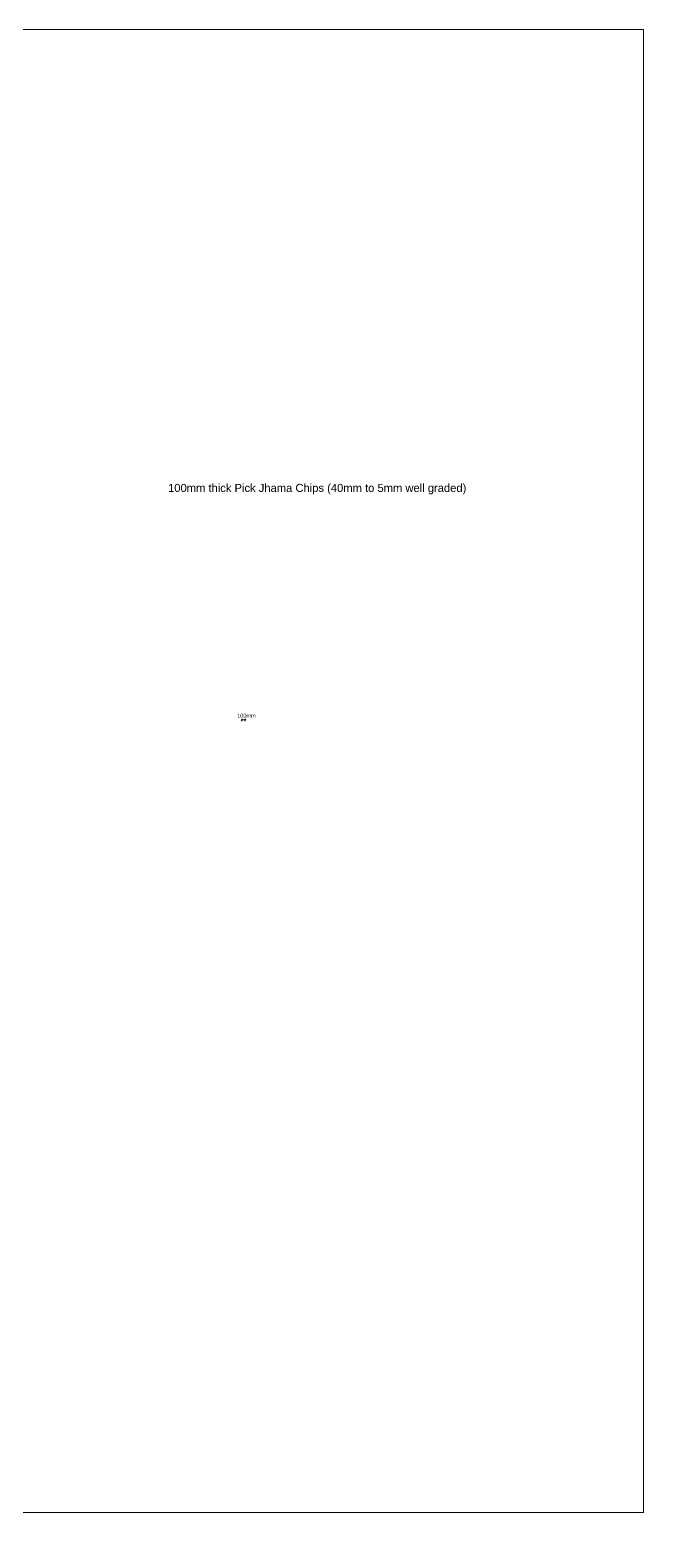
# Model space of a CAD drawing. Header units: inches. Extents: x 64995 to 402236, y -100918 to 204355.
# Drawn here: x 206439 to 214350, y -52771 to -33650 of the extents above; entities that cross this region are included whole.
import ezdxf

# ---------------------------------------------------------------- set-up
doc = ezdxf.new("R2010")
doc.units = ezdxf.units.IN
doc.header["$LTSCALE"] = 7
doc.header["$MEASUREMENT"] = 0
doc.layers.add('Cross Section Labels', color=7, linetype='Continuous', lineweight=9)
doc.layers.add('LINE', color=7, linetype='Continuous')
doc.styles.get("Standard").update_dxf_attribs({"font": 'arial.ttf'})

msp = doc.modelspace()

# ---------------------------------------------------------------- linework, layer by layer
at = {"color": 0, "lineweight": -3, "ltscale": 0.5}
for p, q in [((209165.9166594202, -42558.245971745), (209183.8893106839, -42541.56313870533)), ((209208.0406663099, -42557.35989431769), (209226.0133175736, -42540.67706127802))]:
    msp.add_line(p, q, dxfattribs=at)
at = {"layer": 'Cross Section Labels'}
msp.add_lwpolyline([(70451.52724214038, -33650.04692440317), (214349.8273169242, -33650.04692440317), (214349.8273169242, -52770.61569069291), (70451.52724214038, -52770.61569069291)], close=True, dxfattribs=at)
at = {"layer": 'LINE', "color": 7, "lineweight": 13, "ltscale": 0.5}
for p, q in [((209173.8468989357, -42536.67614802986), (209173.8468989357, -42567.52834551781)), ((209174.8673658057, -42549.99877325317), (209216.1763726954, -42549.99877325317)), ((209215.9709058254, -42538.1970580233), (209215.9709058254, -42567.52834551781))]:
    msp.add_line(p, q, dxfattribs=at)
at = {"layer": 'LINE', "color": 7, "lineweight": -3, "ltscale": 0.5}
for points in [[(209174.2543989357, -42567.09642885125), (209174.2543989357, -42567.23226218449), (209173.8468989357, -42567.16434551787)], [(209215.5634058255, -42567.09642885125), (209215.5634058255, -42567.23226218449), (209215.9709058254, -42567.16434551787)]]:
    msp.add_solid(points, dxfattribs=at)

# ---------------------------------------------------------------- texts
at = {"layer": 'LINE', "color": 7, "lineweight": 13, "ltscale": 0.5, "attachment_point": 1}
for s, insert, char_height, width in [('100mm thick Pick Jhama Chips (40mm to 5mm well graded)', (208222.8367768457, -39508.18755588809), 103.1933432683296, 3965.808447653468), ('100mm', (209112.8625009346, -42471.56888174429), 51.59667163416481, 1982.904223826734)]:
    msp.add_mtext(s, dxfattribs=dict(at, insert=insert, char_height=char_height, width=width))

doc.saveas('drawing.dxf')
